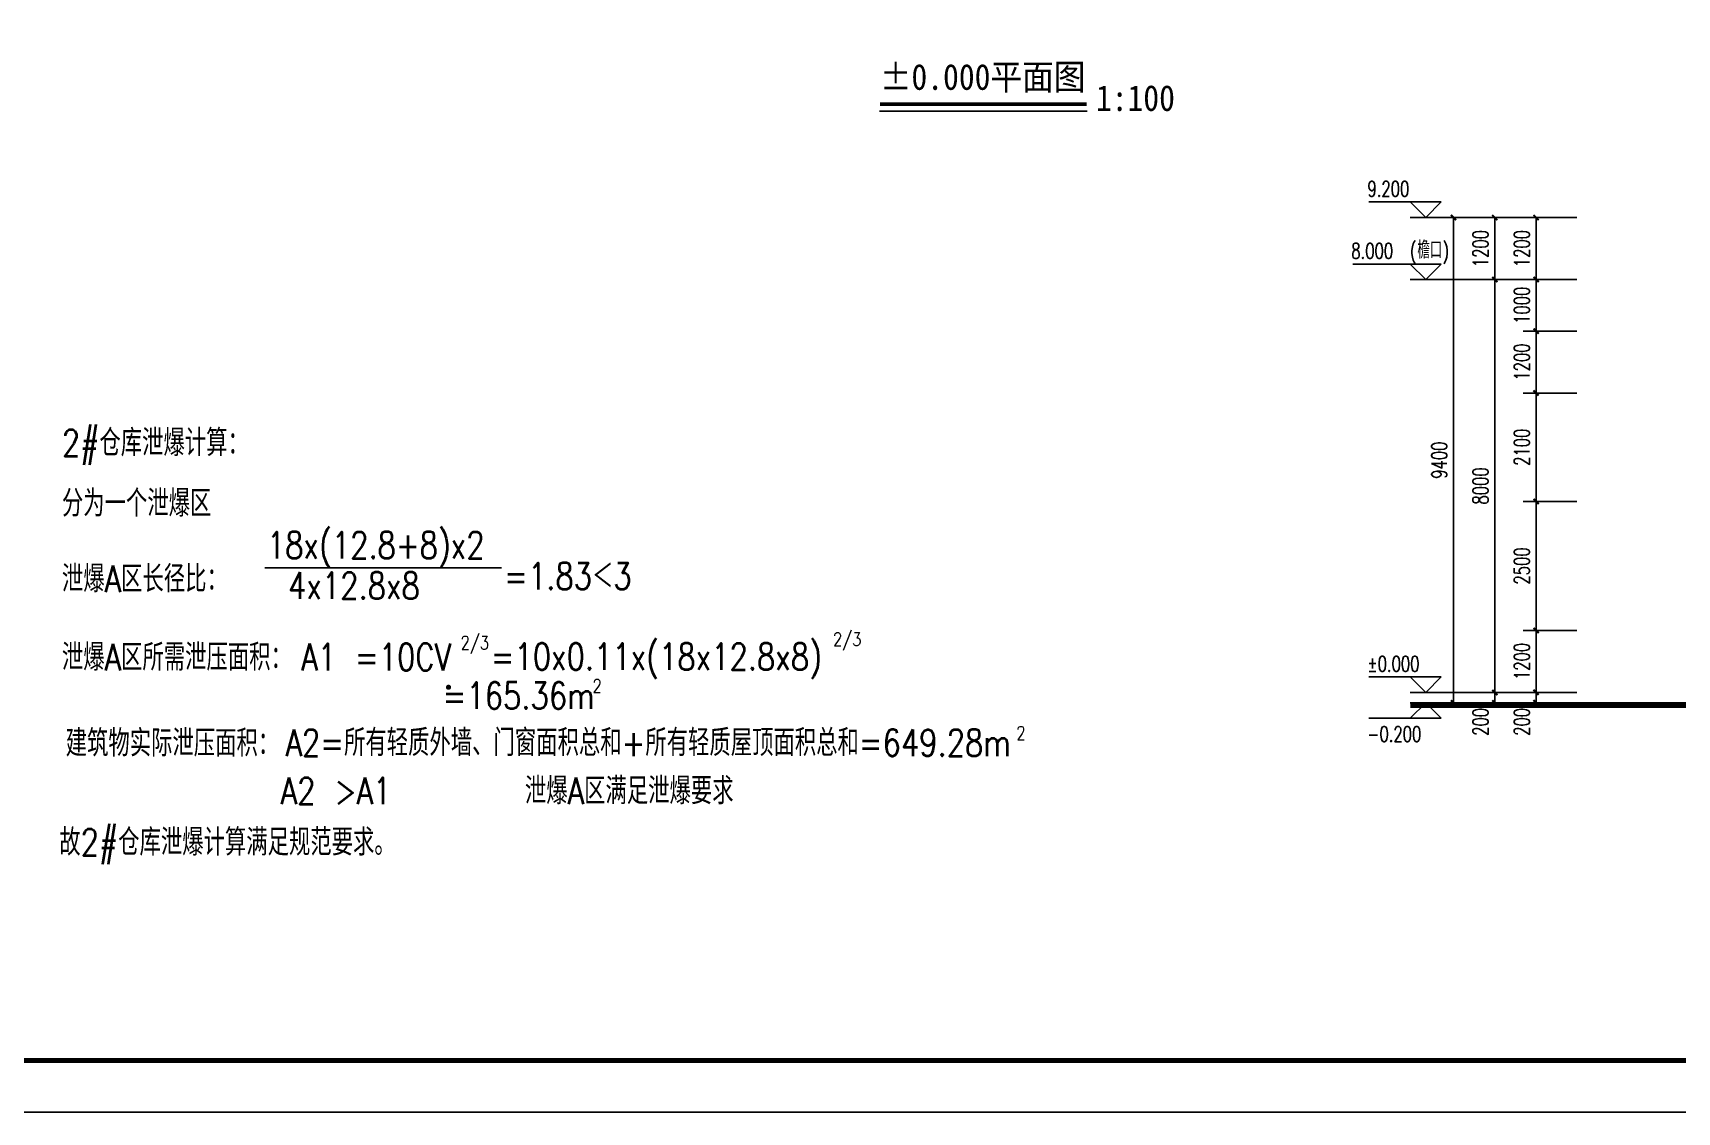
# Model space of a CAD drawing. Extents: x 4554681 to 4680693, y -485691 to -238770.
# Drawn here: x 4595196 to 4627056, y -422737 to -401828 of the extents above; entities that cross this region are included whole.
import ezdxf

# ---------------------------------------------------------------- set-up
doc = ezdxf.new("R2010")
doc.units = 0
doc.header["$LTSCALE"] = 1000
doc.header["$MEASUREMENT"] = 0
doc.layers.get('0').update_dxf_attribs({"linetype": 'CONTINUOUS'})
doc.layers.get('Defpoints').update_dxf_attribs({"linetype": 'CONTINUOUS'})
for name, color, linetype in [('DIM_ELEV', 3, 'CONTINUOUS'), ('PUB_DIM', 3, 'CONTINUOUS'), ('PUB_TEXT', 7, 'CONTINUOUS'), ('PUB_TITLE', 4, 'CONTINUOUS'), ('图名', 15, 'CONTINUOUS')]:
    doc.layers.add(name, color=color, linetype=linetype)
doc.styles.add('_HZTXT', font='txt.shx', dxfattribs={"width": 0.8, "bigfont": 'HZTXT.shx'})
doc.styles.add('_TCH_DIM', font='SIMPLEX', dxfattribs={"bigfont": 'GBCBIG'})
doc.styles.add('_TCH_DIM_T3', font='SIMPLEX', dxfattribs={"width": 0.705882, "bigfont": 'GBCBIG'})
doc.styles.add('宋体', font='', dxfattribs={"width": 0.7})
doc.styles.get('宋体').set_extended_font_data('SimSun')
doc.dimstyles.new('_TCH_ARCH&&100', dxfattribs={"dimtxt": 297.5, "dimasz": 100, "dimexe": 250, "dimexo": 300, "dimgap": 126.25, "dimtad": 1, "dimdec": 0, "dimzin": 0, "dimdsep": 46, "dimtxsty": '_TCH_DIM_T3', "dimblk": 'ARCHTICK', "dimcen": 0.09, "dimclrt": 7, "dimazin": 2, "dimtfac": 1, "dimtdec": 0, "dimtix": 1, "dimtmove": 2, "dimatfit": 3, "dimfxl": 0, "dimtolj": 1, "dimtzin": 0, "dimarcsym": 0})

# ---------------------------------------------------------------- blocks, each defined once
blk = doc.blocks.new('_ArchTick')
at = {"color": 0, "linetype": 'ByBlock', "const_width": 0.4}
blk.add_lwpolyline([(-0.5, -0.5), (0.5, 0.5)], dxfattribs=at)
blk = doc.blocks.new('*D198')
at = {"layer": 'Defpoints', "color": 0}
for p in [(4624323, -405406), (4625411, -405406), (4625411, -406606)]:
    blk.add_point(p, dxfattribs=at)
at = {"layer": 'PUB_DIM', "color": 0, "lineweight": -2}
for p, q in [((4625111, -405406), (4624073, -405406)), ((4624323, -406606), (4624323, -405406)), ((4625111, -406606), (4624073, -406606))]:
    blk.add_line(p, q, dxfattribs=at)
at = {"layer": 'PUB_DIM', "color": 0, "lineweight": -2, "xscale": 100, "yscale": 100, "zscale": 100}
for p, rotation in [((4624323, -405406), 90), ((4624323, -406606), 270)]:
    blk.add_blockref('_ArchTick', p, dxfattribs=dict(at, rotation=rotation))
at = {"layer": 'PUB_DIM', "color": 7, "insert": (4624048, -406006), "char_height": 297.5, "attachment_point": 5, "rotation": 90, "style": '_TCH_DIM_T3'}
blk.add_mtext('\\A1;1200', dxfattribs=at)
blk = doc.blocks.new('*D199')
at = {"layer": 'Defpoints', "color": 0}
for p in [(4624323, -406606), (4625411, -406606), (4625411, -407606)]:
    blk.add_point(p, dxfattribs=at)
at = {"layer": 'PUB_DIM', "color": 0, "lineweight": -2}
for p, q in [((4625111, -406606), (4624073, -406606)), ((4624323, -407606), (4624323, -406606)), ((4625111, -407606), (4624073, -407606))]:
    blk.add_line(p, q, dxfattribs=at)
at = {"layer": 'PUB_DIM', "color": 0, "lineweight": -2, "xscale": 100, "yscale": 100, "zscale": 100}
for p, rotation in [((4624323, -406606), 90), ((4624323, -407606), 270)]:
    blk.add_blockref('_ArchTick', p, dxfattribs=dict(at, rotation=rotation))
at = {"layer": 'PUB_DIM', "color": 7, "insert": (4624048, -407106), "char_height": 297.5, "attachment_point": 5, "rotation": 90, "style": '_TCH_DIM_T3'}
blk.add_mtext('\\A1;1000', dxfattribs=at)
blk = doc.blocks.new('*D200')
at = {"layer": 'Defpoints', "color": 0}
for p in [(4624323, -407606), (4625411, -407606), (4625411, -408806)]:
    blk.add_point(p, dxfattribs=at)
at = {"layer": 'PUB_DIM', "color": 0, "lineweight": -2}
for p, q in [((4625111, -407606), (4624073, -407606)), ((4624323, -408806), (4624323, -407606)), ((4625111, -408806), (4624073, -408806))]:
    blk.add_line(p, q, dxfattribs=at)
at = {"layer": 'PUB_DIM', "color": 0, "lineweight": -2, "xscale": 100, "yscale": 100, "zscale": 100}
for p, rotation in [((4624323, -407606), 90), ((4624323, -408806), 270)]:
    blk.add_blockref('_ArchTick', p, dxfattribs=dict(at, rotation=rotation))
at = {"layer": 'PUB_DIM', "color": 7, "insert": (4624048, -408206), "char_height": 297.5, "attachment_point": 5, "rotation": 90, "style": '_TCH_DIM_T3'}
blk.add_mtext('\\A1;1200', dxfattribs=at)
blk = doc.blocks.new('*D201')
at = {"layer": 'Defpoints', "color": 0}
for p in [(4624323, -408806), (4625411, -408806), (4625411, -410906)]:
    blk.add_point(p, dxfattribs=at)
at = {"layer": 'PUB_DIM', "color": 0, "lineweight": -2}
for p, q in [((4625111, -408806), (4624073, -408806)), ((4624323, -410906), (4624323, -408806)), ((4625111, -410906), (4624073, -410906))]:
    blk.add_line(p, q, dxfattribs=at)
at = {"layer": 'PUB_DIM', "color": 0, "lineweight": -2, "xscale": 100, "yscale": 100, "zscale": 100}
for p, rotation in [((4624323, -408806), 90), ((4624323, -410906), 270)]:
    blk.add_blockref('_ArchTick', p, dxfattribs=dict(at, rotation=rotation))
at = {"layer": 'PUB_DIM', "color": 7, "insert": (4624048, -409856), "char_height": 297.5, "attachment_point": 5, "rotation": 90, "style": '_TCH_DIM_T3'}
blk.add_mtext('\\A1;2100', dxfattribs=at)
blk = doc.blocks.new('*D202')
at = {"layer": 'Defpoints', "color": 0}
for p in [(4624323, -410906), (4625411, -410906), (4625411, -413406)]:
    blk.add_point(p, dxfattribs=at)
at = {"layer": 'PUB_DIM', "color": 0, "lineweight": -2}
for p, q in [((4625111, -410906), (4624073, -410906)), ((4624323, -413406), (4624323, -410906)), ((4625111, -413406), (4624073, -413406))]:
    blk.add_line(p, q, dxfattribs=at)
at = {"layer": 'PUB_DIM', "color": 0, "lineweight": -2, "xscale": 100, "yscale": 100, "zscale": 100}
for p, rotation in [((4624323, -410906), 90), ((4624323, -413406), 270)]:
    blk.add_blockref('_ArchTick', p, dxfattribs=dict(at, rotation=rotation))
at = {"layer": 'PUB_DIM', "color": 7, "insert": (4624048, -412156), "char_height": 297.5, "attachment_point": 5, "rotation": 90, "style": '_TCH_DIM_T3'}
blk.add_mtext('\\A1;2500', dxfattribs=at)
blk = doc.blocks.new('*D203')
at = {"layer": 'Defpoints', "color": 0}
for p in [(4624323, -413406), (4625411, -413406), (4625411, -414606)]:
    blk.add_point(p, dxfattribs=at)
at = {"layer": 'PUB_DIM', "color": 0, "lineweight": -2}
for p, q in [((4625111, -413406), (4624073, -413406)), ((4624323, -414606), (4624323, -413406)), ((4625111, -414606), (4624073, -414606))]:
    blk.add_line(p, q, dxfattribs=at)
at = {"layer": 'PUB_DIM', "color": 0, "lineweight": -2, "xscale": 100, "yscale": 100, "zscale": 100}
for p, rotation in [((4624323, -413406), 90), ((4624323, -414606), 270)]:
    blk.add_blockref('_ArchTick', p, dxfattribs=dict(at, rotation=rotation))
at = {"layer": 'PUB_DIM', "color": 7, "insert": (4624048, -414006), "char_height": 297.5, "attachment_point": 5, "rotation": 90, "style": '_TCH_DIM_T3'}
blk.add_mtext('\\A1;1200', dxfattribs=at)
blk = doc.blocks.new('*D204')
at = {"layer": 'Defpoints', "color": 0}
for p in [(4624323, -414606), (4625411, -414606), (4625411, -414806)]:
    blk.add_point(p, dxfattribs=at)
at = {"layer": 'PUB_DIM', "color": 0, "lineweight": -2}
for p, q in [((4625111, -414606), (4624073, -414606)), ((4625111, -414806), (4624073, -414806)), ((4624323, -414606), (4624323, -414506)), ((4624323, -414806), (4624323, -414606)), ((4624323, -414806), (4624323, -414906))]:
    blk.add_line(p, q, dxfattribs=at)
at = {"layer": 'PUB_DIM', "color": 0, "lineweight": -2, "xscale": 100, "yscale": 100, "zscale": 100}
for p, rotation in [((4624323, -414606), 270), ((4624323, -414806), 90)]:
    blk.add_blockref('_ArchTick', p, dxfattribs=dict(at, rotation=rotation))
at = {"layer": 'PUB_DIM', "color": 7, "insert": (4624048, -415176), "char_height": 297.5, "attachment_point": 5, "rotation": 90, "style": '_TCH_DIM_T3'}
blk.add_mtext('\\A1;200', dxfattribs=at)
blk = doc.blocks.new('*D205')
at = {"layer": 'Defpoints', "color": 0}
for p in [(4622723, -405406), (4624311, -405406), (4624311, -414806)]:
    blk.add_point(p, dxfattribs=at)
at = {"layer": 'PUB_DIM', "color": 0, "lineweight": -2}
for p, q in [((4624011, -405406), (4622473, -405406)), ((4622723, -414806), (4622723, -405406)), ((4624011, -414806), (4622473, -414806))]:
    blk.add_line(p, q, dxfattribs=at)
at = {"layer": 'PUB_DIM', "color": 0, "lineweight": -2, "xscale": 100, "yscale": 100, "zscale": 100}
for p, rotation in [((4622723, -405406), 90), ((4622723, -414806), 270)]:
    blk.add_blockref('_ArchTick', p, dxfattribs=dict(at, rotation=rotation))
at = {"layer": 'PUB_DIM', "color": 7, "insert": (4622448, -410106), "char_height": 297.5, "attachment_point": 5, "rotation": 90, "style": '_TCH_DIM_T3'}
blk.add_mtext('\\A1;9400', dxfattribs=at)
blk = doc.blocks.new('*D206')
at = {"layer": 'Defpoints', "color": 0}
for p in [(4623523, -405406), (4624311, -405406), (4624311, -406606)]:
    blk.add_point(p, dxfattribs=at)
at = {"layer": 'PUB_DIM', "color": 0, "lineweight": -2}
for p, q in [((4624011, -405406), (4623273, -405406)), ((4623523, -406606), (4623523, -405406)), ((4624011, -406606), (4623273, -406606))]:
    blk.add_line(p, q, dxfattribs=at)
at = {"layer": 'PUB_DIM', "color": 0, "lineweight": -2, "xscale": 100, "yscale": 100, "zscale": 100}
for p, rotation in [((4623523, -405406), 90), ((4623523, -406606), 270)]:
    blk.add_blockref('_ArchTick', p, dxfattribs=dict(at, rotation=rotation))
at = {"layer": 'PUB_DIM', "color": 7, "insert": (4623248, -406006), "char_height": 297.5, "attachment_point": 5, "rotation": 90, "style": '_TCH_DIM_T3'}
blk.add_mtext('\\A1;1200', dxfattribs=at)
blk = doc.blocks.new('*D207')
at = {"layer": 'Defpoints', "color": 0}
for p in [(4623523, -406606), (4624311, -406606), (4624311, -414606)]:
    blk.add_point(p, dxfattribs=at)
at = {"layer": 'PUB_DIM', "color": 0, "lineweight": -2}
for p, q in [((4624011, -406606), (4623273, -406606)), ((4623523, -414606), (4623523, -406606)), ((4624011, -414606), (4623273, -414606))]:
    blk.add_line(p, q, dxfattribs=at)
at = {"layer": 'PUB_DIM', "color": 0, "lineweight": -2, "xscale": 100, "yscale": 100, "zscale": 100}
for p, rotation in [((4623523, -406606), 90), ((4623523, -414606), 270)]:
    blk.add_blockref('_ArchTick', p, dxfattribs=dict(at, rotation=rotation))
at = {"layer": 'PUB_DIM', "color": 7, "insert": (4623248, -410606), "char_height": 297.5, "attachment_point": 5, "rotation": 90, "style": '_TCH_DIM_T3'}
blk.add_mtext('\\A1;8000', dxfattribs=at)
blk = doc.blocks.new('*D208')
at = {"layer": 'Defpoints', "color": 0}
for p in [(4623523, -414606), (4624311, -414606), (4624311, -414806)]:
    blk.add_point(p, dxfattribs=at)
at = {"layer": 'PUB_DIM', "color": 0, "lineweight": -2}
for p, q in [((4624011, -414606), (4623273, -414606)), ((4624011, -414806), (4623273, -414806)), ((4623523, -414606), (4623523, -414506)), ((4623523, -414806), (4623523, -414606)), ((4623523, -414806), (4623523, -414906))]:
    blk.add_line(p, q, dxfattribs=at)
at = {"layer": 'PUB_DIM', "color": 0, "lineweight": -2, "xscale": 100, "yscale": 100, "zscale": 100}
for p, rotation in [((4623523, -414606), 270), ((4623523, -414806), 90)]:
    blk.add_blockref('_ArchTick', p, dxfattribs=dict(at, rotation=rotation))
at = {"layer": 'PUB_DIM', "color": 7, "insert": (4623248, -415176), "char_height": 297.5, "attachment_point": 5, "rotation": 90, "style": '_TCH_DIM_T3'}
blk.add_mtext('\\A1;200', dxfattribs=at)

msp = doc.modelspace()

# ---------------------------------------------------------------- linework, layer by layer
at = {"const_width": 100}
msp.add_lwpolyline([(4621884.4, -414856.2), (4627682.5, -414856.2), (4627682.5, -414656.2), (4634212.2, -414656.2)], dxfattribs=at)
msp.add_lwpolyline([(4621884.4, -414806.2), (4627632.5, -414806.2), (4627632.5, -414606.2), (4634212.2, -414606.2)])
at = {"layer": 'DIM_ELEV'}
for p, q in [((4622484.4, -405103.7), (4621085.5, -405103.7)), ((4622184.4, -405403.7), (4621884.4, -405103.7)), ((4622184.4, -405403.7), (4622484.4, -405103.7)), ((4622884.4, -405403.7), (4621884.4, -405403.7)), ((4622484.4, -406306.2), (4620773.6, -406306.2)), ((4622184.4, -406606.2), (4621884.4, -406306.2)), ((4622184.4, -406606.2), (4622484.4, -406306.2)), ((4622884.4, -406606.2), (4621884.4, -406606.2)), ((4622484.4, -414306.2), (4621085.5, -414306.2)), ((4622184.4, -414606.2), (4621884.4, -414306.2)), ((4622184.4, -414606.2), (4622484.4, -414306.2)), ((4623313.1, -414606.2), (4621884.4, -414606.2)), ((4622184.4, -414806.2), (4621884.4, -415106.2)), ((4622884.4, -414806.2), (4621884.4, -414806.2)), ((4622184.4, -414806.2), (4622484.4, -415106.2)), ((4622484.4, -415106.2), (4621085.5, -415106.2))]:
    msp.add_line(p, q, dxfattribs=at)
at = {"layer": 'PUB_DIM'}
for p, q in [((4624811, -405405.7), (4621884.4, -405405.7)), ((4624811, -406606.2), (4621884.4, -406606.2)), ((4599689.7, -412192), (4604279.2, -412192)), ((4624811, -414606.2), (4621884.4, -414606.2))]:
    msp.add_line(p, q, dxfattribs=at)
at = {"layer": 'PUB_DIM', "const_width": 50}
msp.add_lwpolyline([(4603225, -414505.4, 1), (4603275, -414505.4, 1)], format="xyb", close=True, dxfattribs=at)
at = {"layer": 'PUB_TITLE', "color": 4}
msp.add_lwpolyline([(4588254.8, -422737.3), (4672354.8, -422737.3), (4672354.8, -363337.3), (4588254.8, -363337.3)], close=True, dxfattribs=at)
at = {"layer": 'PUB_TITLE', "color": 4, "const_width": 100}
msp.add_lwpolyline([(4590754.8, -421737.3), (4671354.8, -421737.3), (4671354.8, -364337.3), (4590754.8, -364337.3)], close=True, dxfattribs=at)
at = {"layer": '图名'}
msp.add_line((4611599.9, -403342.7), (4615624.7, -403342.7), dxfattribs=at)
at = {"layer": '图名', "const_width": 70, "elevation": 23999.8}
msp.add_lwpolyline([(4611609.7, -403209.6), (4615614.9, -403209.6)], dxfattribs=at)

# ---------------------------------------------------------------- texts
at = {"layer": 'PUB_DIM', "style": '_HZTXT', "width": 0.8}
for s, height, p in [('2#仓库泄爆计算：', 517.09, (4595759.1, -410028.5)), ('分为一个泄爆区', 517.09, (4595759.1, -411201.2)), ('18x(12.8+8)x2', 517.085, (4599730.3, -412009.3)), ('泄爆A区长径比：', 517.09, (4595759.1, -412665.1)), ('=1.83＜3', 517.09, (4604328.1, -412609.9)), ('4x12.8x8', 517.09, (4600141.3, -412795.7)), ('2/3', 258.54, (4603484.9, -413771.4)), ('2/3', 258.54, (4610700.5, -413705.8)), ('泄爆A区所需泄压面积：', 517.085, (4595759.1, -414183.7)), ('A1 =10CV', 517.09, (4600394.5, -414178.3)), ('=10x0.11x(18x12.8x8)', 517.085, (4604067.4, -414170.1)), ('=165.36m', 517.09, (4603136.6, -414926.8)), ('2', 258.5, (4606040.2, -414609.9)), ('建筑物实际泄压面积：', 517.09, (4595831.9, -415848)), ('A2=所有轻质外墙、门窗面积总和+所有轻质屋顶面积总和=649.28m', 517.085, (4600091.2, -415838.8)), ('2', 258.5, (4614252.6, -415522)), ('A2 >A1      泄爆A区满足泄爆要求', 517.085, (4599998.4, -416772.5)), ('故2#仓库泄爆计算满足规范要求。', 517.085, (4595708.3, -417767.5))]:
    msp.add_text(s, height=height, dxfattribs=at).set_placement(p)
at = {"layer": 'PUB_TEXT', "style": '_TCH_DIM', "width": 0.705882}
for s, p in [('9.200', (4621055.5, -404998.7)), ('(', (4621881.6, -406201.2)), (')', (4622513.1, -406201.2)), ('8.000', (4620743.6, -406201.2)), ('%%P0.000', (4621055.5, -414201.2)), ('-0.200', (4621055.5, -415561.2))]:
    msp.add_text(s, height=297.5, dxfattribs=at).set_placement(p)
at = {"layer": 'PUB_TEXT', "style": '_TCH_DIM'}
msp.add_text('檐口', height=337.59, dxfattribs=at).set_placement((4622021.6, -406201.2))
at = {"layer": '图名', "style": '宋体', "width": 0.9}
for s, p in [('%%P0.000平面图', (4611608, -402930.9)), ('1:100', (4615794.7, -403339.7))]:
    msp.add_text(s, height=500, dxfattribs=at).set_placement(p)

# ---------------------------------------------------------------- dimensions: what is measured, and where the dimension line sits
at = {"layer": 'PUB_DIM'}
for p1, p2, distance, picture, middle in [((4624310.9514, -414806.1702), (4624310.9514, -405405.6764), 1587.7287, '*D205', (4622448.2227, -410105.9233)), ((4624310.9514, -406606.1702), (4624310.9514, -405405.6764), 787.7287, '*D206', (4623248.2227, -406005.9233)), ((4625410.9514, -406606.1702), (4625410.9514, -405405.6764), 1087.7287, '*D198', (4624048.2227, -406005.9233)), ((4624311, -414606.2), (4624311, -406606.2), 787.7, '*D207', (4623248.2, -410606.2)), ((4625411, -407606.2), (4625411, -406606.2), 1087.7, '*D199', (4624048.2, -407106.2)), ((4625411, -408806.3), (4625411, -407606.2), 1087.7, '*D200', (4624048.2, -408206.2)), ((4625411, -410906.3), (4625411, -408806.3), 1087.7, '*D201', (4624048.2, -409856.3)), ((4625411, -413406.2), (4625411, -410906.3), 1087.7, '*D202', (4624048.2, -412156.2)), ((4625411, -414606.2), (4625411, -413406.2), 1087.7, '*D203', (4624048.2, -414006.2))]:
    dim = msp.add_aligned_dim(p1=p1, p2=p2, distance=distance, dimstyle='_TCH_ARCH&&100', dxfattribs=at)
    dim.commit()
    dim.dimension.update_dxf_attribs({"geometry": picture, "text_midpoint": middle})
for base, p1, p2, picture, middle in [((4623523.2, -414606.2), (4624311, -414806.2), (4624311, -414606.2), '*D208', (4623248.2, -415176.2)), ((4624323.2, -414606.2), (4625411, -414806.2), (4625411, -414606.2), '*D204', (4624048.2, -415176.2))]:
    dim = msp.add_linear_dim(base=base, p1=p1, p2=p2, angle=90, dimstyle='_TCH_ARCH&&100', dxfattribs=at)
    dim.commit()
    dim.dimension.update_dxf_attribs({"geometry": picture, "text_midpoint": middle, "dimtype": 129})

doc.saveas('drawing.dxf')
